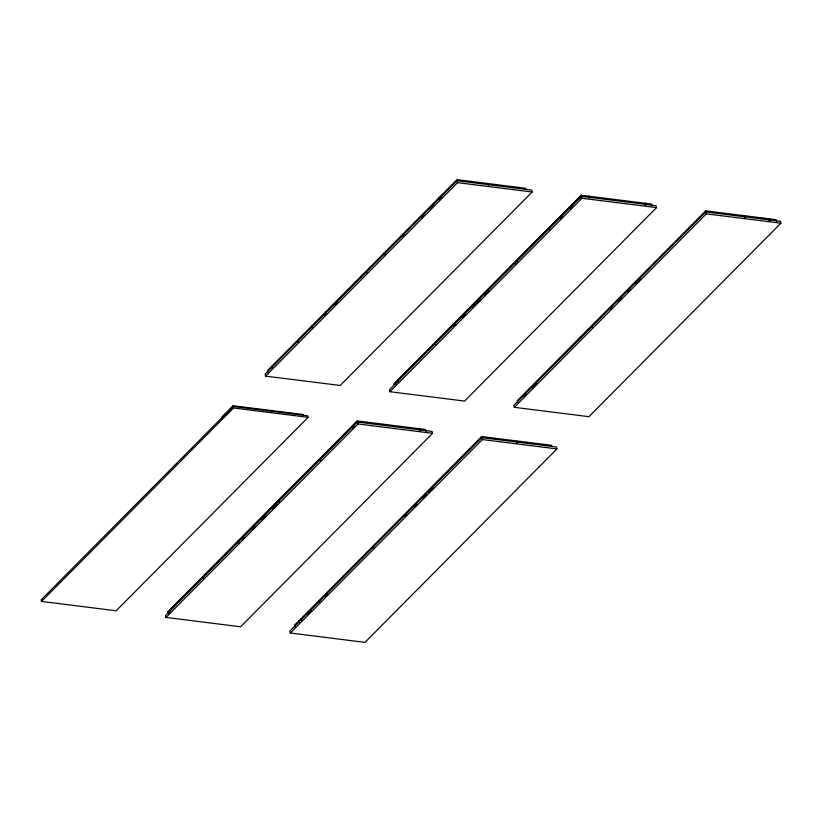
<?xml version="1.0" encoding="UTF-8"?>
<svg xmlns="http://www.w3.org/2000/svg" width="822" height="822" viewBox="0 0 822 822"><rect width="100%" height="100%" fill="white"/><g stroke="black" fill="none" stroke-linecap="round" stroke-linejoin="round"><path stroke-width="1.23" d="M338.756 298.684L325.882 311.692L326.416 313.603M339.085 298.386L351.95 285.388M352.278 285.09L365.954 271.281M384.264 252.816L366.273 270.983L366.807 272.904M420.576 216.227L384.593 252.518L385.117 254.44M277.569 411.329L233.037 405.719L221.848 417.021L222.269 418.562M233.058 406.438L41.1 599.906L41.521 601.437L116.138 610.797L308.106 417.34L307.685 415.798L233.058 406.438L233.489 407.979L41.521 601.437M457.022 180.737L265.054 374.195L265.588 376.116L340.205 385.477L532.163 192.009L531.639 190.098L457.022 180.737L457.546 182.659L265.588 376.116M225.721 415.089L232.605 408.144M324.382 315.658L326.098 313.932L325.563 312.011L311.887 325.8L312.411 327.711M334.996 304.952L337.575 302.362M424.131 215.128L421.439 217.84L420.905 215.929L456.888 179.628L517.213 187.221M430.43 208.778L434.037 205.151M170.154 612.02L168.356 613.839L167.822 611.917L202.849 576.582L203.383 578.524M237.969 541.195L203.168 576.263L237.969 541.225L238.503 543.137M238.822 542.818L238.288 540.897L278.278 500.567M278.596 500.249L319.789 458.738L278.607 500.269L279.131 502.191M320.642 460.351L320.118 458.44L357.303 420.926L419.487 428.755L420.021 430.666M393.697 384.254L397.694 380.216M434.807 342.815L398.012 379.898L434.817 342.846L435.341 344.767M435.66 344.439L435.136 342.517L471.92 305.414L472.455 307.356M472.239 305.096L516.627 260.358L515.034 261.992L515.569 263.913M517.49 261.982L516.956 260.06L548.942 227.786L549.476 229.739M167.822 611.917L202.859 576.612M238.288 540.897L278.288 500.598L278.812 502.509M320.118 458.44L357.313 420.956L357.837 422.868M435.136 342.517L471.931 305.445M475.712 303.739L473.842 303.503L472.249 305.116L472.773 307.038M516.956 260.06L548.952 227.817M357.426 422.035L165.469 615.503L165.993 617.414L240.61 626.775L432.578 433.317L432.053 431.396L357.426 422.035L357.96 423.957L165.993 617.414M581.39 196.335L389.423 389.792L389.947 391.714L464.574 401.074L656.531 207.606L656.007 205.695L581.39 196.335L581.914 198.256L389.947 391.714M242.377 539.232L244.155 537.444M252.149 529.389L254.82 526.697M261.93 519.535L265.485 515.949M272.596 508.787L277.035 504.307M352.525 428.231L354.292 426.443M453.61 326.355L455.409 324.546M462.581 317.313L465.273 314.6M476.472 303.308L480.089 299.67M484.6 295.129L489.111 290.577M560.46 218.662L562.238 216.874M570.242 208.809L572.903 206.127M580.013 198.955L581.791 197.167L581.267 195.246L644.695 203.198L645.219 205.12M298.705 620.918L294.708 624.977L295.242 626.888M517.028 442.832L516.493 440.921L481.671 436.523L425.488 493.179L426.012 495.101M592.056 325.307L705.625 210.822L740.458 215.21M481.795 437.633L289.837 631.101L290.361 633.012L364.978 642.372L556.946 448.915L556.412 446.993L481.795 437.633L482.319 439.554L290.361 633.012M705.749 211.932L513.791 405.39L514.315 407.311L588.942 416.672L780.9 223.204L780.376 221.293L705.749 211.932L706.283 213.854L514.315 407.311M307.161 614.887L311.559 610.448M325.152 596.741L327.834 594.049M405.082 516.195L406.869 514.387M414.041 507.164L416.733 504.451M423.001 498.132L425.693 495.419L425.169 493.498L373.178 545.9L373.702 547.812M428.694 492.399L433.153 487.908M526.07 394.262L524.272 396.07L523.748 394.149L591.727 325.604L592.261 327.557M532.327 387.953L536.797 383.453M610.612 309.062L612.411 307.243M618.719 300.883L621.432 298.16M627.741 291.8L630.443 289.077M635.848 283.621L640.359 279.079M517.706 187.252L525.803 188.289M645.178 203.24L651.404 204.041L651.938 205.962M740.941 215.251L744.064 215.662L744.588 217.583M744.547 215.703L761.47 217.851M761.963 217.881L768.806 218.765L769.341 220.686M457.546 182.659L532.163 192.009M581.914 198.256L656.531 207.606M706.283 213.854L780.9 223.204M441.393 198.102L438.907 197.794L439.431 199.705M405.082 234.702L402.585 234.383L403.119 236.304M515.702 263.441L513.842 263.204L475.044 302.301L475.578 304.212M551.819 445.349L516.987 440.952L517.521 442.904M278.062 411.36L290.505 412.942M290.998 412.983L296.721 413.723M297.215 413.764L303.441 414.565M233.489 407.979L308.106 417.34M357.96 423.957L432.578 433.317M482.319 439.554L556.946 448.915M776.677 221.611L776.143 219.69L769.3 218.806L769.834 220.748M744.557 215.724L745.092 217.645M705.636 210.843L706.16 212.764M645.188 203.27L645.722 205.181M588.727 196.181L589.251 198.102M487.991 183.553L488.515 185.474M523.953 396.389L523.429 394.478L517.264 400.684L517.798 402.595M473.842 303.503L474.376 305.424M481.671 436.554L482.206 438.465M384.275 252.847L384.799 254.769M426.115 431.437L425.591 429.516L419.98 428.786L420.515 430.738M398.228 382.168L397.704 380.247L395.3 382.662L395.834 384.583M373.383 548.14L372.859 546.219L319.265 600.224L319.799 602.146M312.093 328.04L311.569 326.118L297.893 339.907L298.417 341.818M298.098 342.147L297.574 340.226L271.979 366.016L272.503 367.937M272.185 368.256L271.65 366.345L267.653 370.373L268.188 372.294M319.481 602.464L318.946 600.553L301.355 618.288L301.88 620.199M301.561 620.528L301.027 618.606L299.033 620.62L299.557 622.542M298.715 620.939L299.239 622.86M233.047 405.739L233.469 407.28M581.257 195.225L549.26 227.468L581.267 195.246"/></g></svg>
